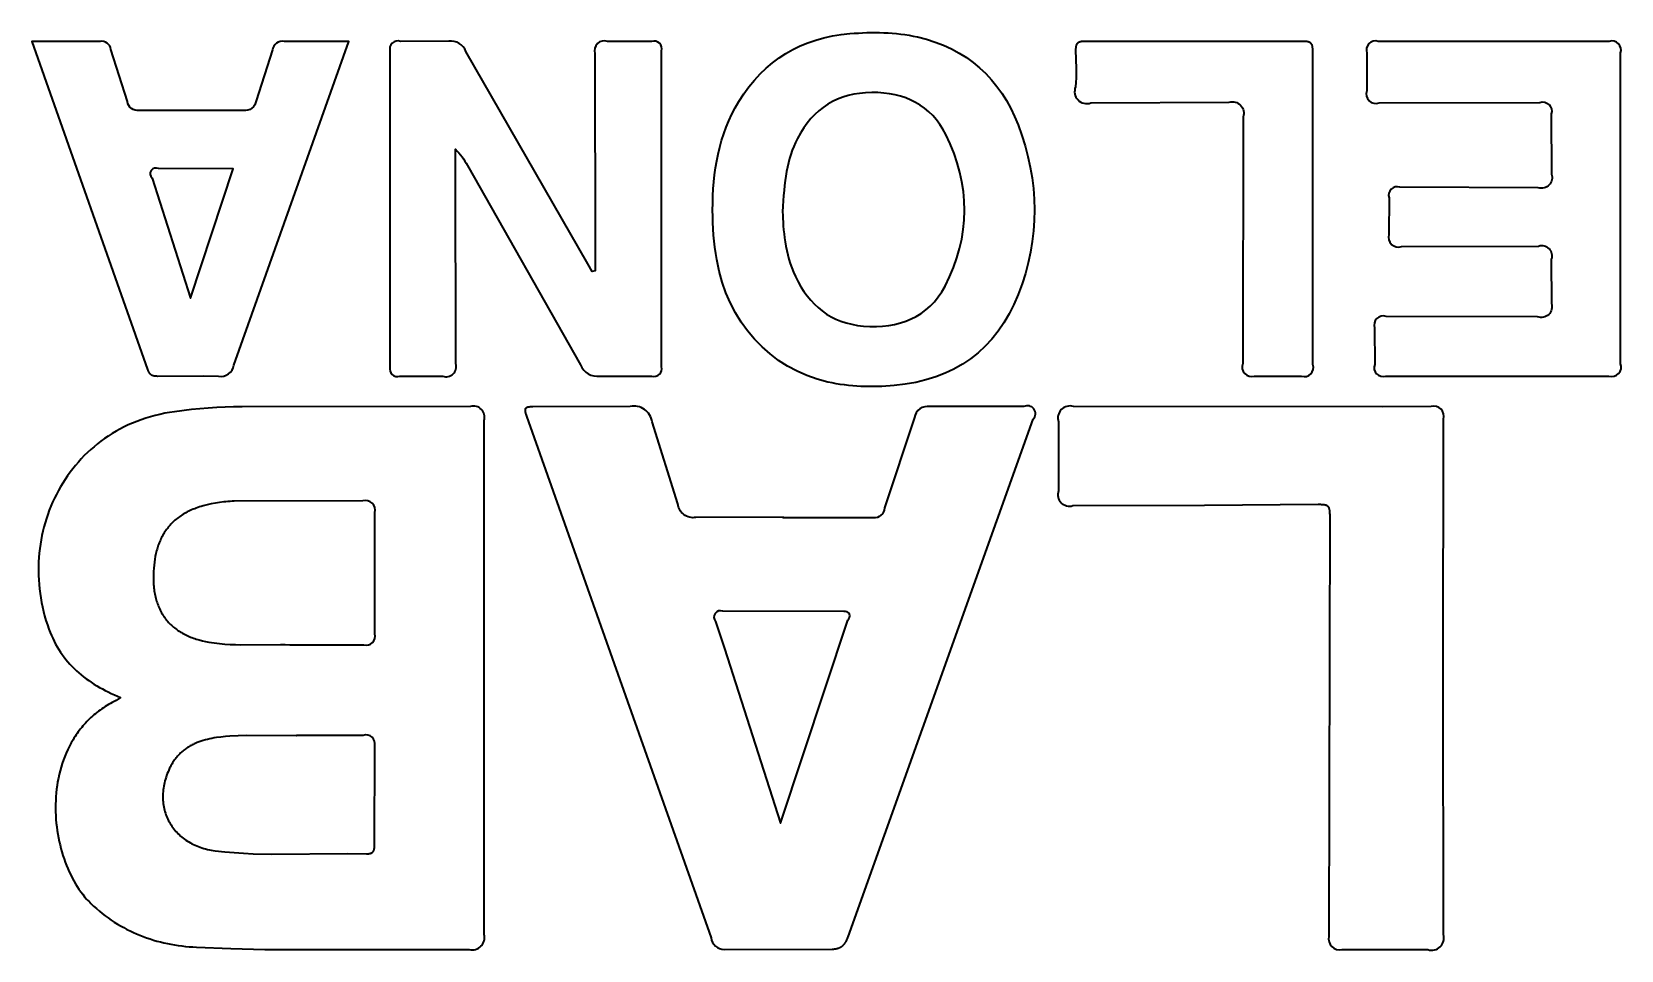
# Model space of a CAD drawing. Header units: millimetres. Extents: x 60913 to 63353, y 9976 to 12528.
# Drawn here: x 62102.5 to 62178.6, y 10269.5 to 10313.6 of the extents above; entities that cross this region are included whole.
import ezdxf

# ---------------------------------------------------------------- set-up
doc = ezdxf.new("R2010")
doc.units = ezdxf.units.MM
doc.header["$MEASUREMENT"] = 0
doc.layers.add('ENGRAVE', color=1, linetype='Continuous', true_color=0xff0000)

msp = doc.modelspace()

# ---------------------------------------------------------------- linework, layer by layer
at = {"layer": 'ENGRAVE', "lineweight": 35}
for points in [[(62105.732, 10313.092), (62102.461, 10313.085), (62108.008, 10297.363), (62108.018, 10297.338), (62108.023, 10297.325), (62108.028, 10297.313), (62108.033, 10297.302), (62108.038, 10297.291), (62108.044, 10297.28), (62108.049, 10297.269), (62108.055, 10297.259), (62108.06, 10297.249), (62108.066, 10297.239), (62108.072, 10297.23), (62108.078, 10297.221), (62108.084, 10297.212), (62108.09, 10297.204), (62108.096, 10297.196), (62108.103, 10297.188), (62108.109, 10297.18), (62108.116, 10297.173), (62108.123, 10297.166), (62108.13, 10297.16), (62108.137, 10297.153), (62108.144, 10297.147), (62108.151, 10297.141), (62108.158, 10297.135), (62108.166, 10297.13), (62108.173, 10297.125), (62108.181, 10297.12), (62108.189, 10297.115), (62108.197, 10297.11), (62108.205, 10297.106), (62108.213, 10297.102), (62108.221, 10297.098), (62108.229, 10297.095), (62108.238, 10297.091), (62108.246, 10297.088), (62108.255, 10297.085), (62108.264, 10297.082), (62108.273, 10297.079), (62108.282, 10297.076), (62108.291, 10297.074), (62108.3, 10297.072), (62108.309, 10297.07), (62108.319, 10297.068), (62108.338, 10297.064), (62108.358, 10297.062), (62108.378, 10297.059), (62108.398, 10297.057), (62108.419, 10297.056), (62108.441, 10297.055), (62108.485, 10297.054), (62110.69, 10297.066), (62111.409, 10297.047, 0.420376), (62112.148, 10297.574), (62117.66, 10313.088), (62114.564, 10313.094, 0.421602), (62113.993, 10312.681), (62113.208, 10310.249, -0.425544), (62112.614, 10309.781), (62107.607, 10309.782, -0.413563), (62107.041, 10310.205), (62106.256, 10312.704, 0.424014), (62105.732, 10313.092)], [(62129.463, 10303.005), (62129.463, 10302.093), (62129.32, 10302.07), (62129.104, 10302.433), (62123.267, 10312.615, 0.338914), (62122.445, 10313.097), (62120.131, 10313.093, 0.607271), (62119.628, 10312.621), (62119.628, 10297.48, 0.608555), (62120.097, 10297.052), (62122.16, 10297.05, 0.623059), (62122.783, 10297.645), (62122.769, 10307.343), (62122.769, 10307.926, -0.075009), (62123.339, 10307.144), (62128.765, 10297.585, 0.341445), (62129.681, 10297.046), (62132.182, 10297.051, 0.592613), (62132.646, 10297.501), (62132.646, 10312.643, 0.589801), (62132.175, 10313.091), (62130.048, 10313.095, 0.621678), (62129.453, 10312.514), (62129.463, 10303.005)], [(62163.861, 10297.601), (62163.85, 10305.045), (62163.852, 10312.714), (62163.852, 10312.74), (62163.851, 10312.764), (62163.849, 10312.789), (62163.847, 10312.812), (62163.845, 10312.824), (62163.844, 10312.835), (62163.842, 10312.846), (62163.84, 10312.857), (62163.837, 10312.868), (62163.835, 10312.879), (62163.832, 10312.889), (62163.829, 10312.899), (62163.825, 10312.909), (62163.823, 10312.914), (62163.822, 10312.919), (62163.82, 10312.924), (62163.817, 10312.929), (62163.815, 10312.933), (62163.813, 10312.938), (62163.811, 10312.943), (62163.808, 10312.947), (62163.806, 10312.952), (62163.803, 10312.956), (62163.801, 10312.961), (62163.798, 10312.965), (62163.795, 10312.969), (62163.792, 10312.973), (62163.789, 10312.977), (62163.786, 10312.982), (62163.782, 10312.986), (62163.779, 10312.989), (62163.776, 10312.993), (62163.772, 10312.997), (62163.768, 10313.001), (62163.764, 10313.005), (62163.761, 10313.008), (62163.757, 10313.012), (62163.752, 10313.015), (62163.748, 10313.019), (62163.744, 10313.022), (62163.739, 10313.026), (62163.735, 10313.029), (62163.73, 10313.032), (62163.725, 10313.035), (62163.72, 10313.038), (62163.715, 10313.041), (62163.71, 10313.044), (62163.704, 10313.047), (62163.699, 10313.05), (62163.693, 10313.052), (62163.688, 10313.055), (62163.682, 10313.057), (62163.676, 10313.06), (62163.669, 10313.062), (62163.663, 10313.064), (62163.65, 10313.069), (62163.636, 10313.073), (62163.622, 10313.077), (62163.607, 10313.08), (62163.592, 10313.083), (62163.576, 10313.086), (62163.559, 10313.089), (62163.542, 10313.091), (62163.524, 10313.093), (62163.505, 10313.094), (62163.486, 10313.095), (62163.466, 10313.096), (62163.423, 10313.096), (62152.914, 10313.092), (62152.883, 10313.092), (62152.854, 10313.091), (62152.826, 10313.089), (62152.8, 10313.087), (62152.774, 10313.084), (62152.762, 10313.082), (62152.75, 10313.08), (62152.739, 10313.078), (62152.728, 10313.075), (62152.717, 10313.073), (62152.706, 10313.07), (62152.695, 10313.067), (62152.685, 10313.064), (62152.676, 10313.061), (62152.666, 10313.057), (62152.657, 10313.053), (62152.648, 10313.049), (62152.639, 10313.045), (62152.631, 10313.041), (62152.623, 10313.036), (62152.619, 10313.034), (62152.615, 10313.031), (62152.611, 10313.029), (62152.607, 10313.026), (62152.604, 10313.024), (62152.6, 10313.021), (62152.596, 10313.018), (62152.593, 10313.015), (62152.589, 10313.013), (62152.586, 10313.01), (62152.583, 10313.007), (62152.579, 10313.004), (62152.576, 10313.001), (62152.573, 10312.998), (62152.57, 10312.994), (62152.567, 10312.991), (62152.564, 10312.988), (62152.561, 10312.984), (62152.559, 10312.981), (62152.556, 10312.977), (62152.553, 10312.974), (62152.551, 10312.97), (62152.548, 10312.967), (62152.545, 10312.963), (62152.543, 10312.959), (62152.541, 10312.955), (62152.538, 10312.951), (62152.536, 10312.947), (62152.534, 10312.943), (62152.532, 10312.939), (62152.528, 10312.931), (62152.524, 10312.922), (62152.52, 10312.913), (62152.517, 10312.904), (62152.513, 10312.894), (62152.51, 10312.884), (62152.508, 10312.874), (62152.505, 10312.864), (62152.503, 10312.853), (62152.5, 10312.843), (62152.498, 10312.831), (62152.497, 10312.82), (62152.495, 10312.808), (62152.494, 10312.796), (62152.492, 10312.771), (62152.49, 10312.745), (62152.489, 10312.718), (62152.49, 10312.69), (62152.513, 10311.784), (62152.513, 10311.564), (62152.508, 10311.346), (62152.498, 10311.128), (62152.482, 10310.91, 0.639959), (62153.216, 10310.142), (62159.846, 10310.176, -0.61361), (62160.516, 10309.472), (62160.496, 10297.649, 0.625442), (62161.065, 10297.047), (62163.316, 10297.048, 0.620796), (62163.861, 10297.601)], [(62178.609, 10297.645), (62178.599, 10305.029), (62178.609, 10312.538, 0.605185), (62178.066, 10313.096), (62173.499, 10313.085), (62166.991, 10313.096, 0.61822), (62166.446, 10312.537), (62166.443, 10310.724, 0.638059), (62167.034, 10310.148), (62174.73, 10310.169, -0.606619), (62175.288, 10309.614), (62175.29, 10306.737, -0.627684), (62174.662, 10306.079), (62168.029, 10306.104, 0.618319), (62167.508, 10305.59), (62167.506, 10303.839, 0.629316), (62168.108, 10303.264), (62174.678, 10303.286, -0.620855), (62175.286, 10302.656), (62175.29, 10300.53, -0.62732), (62174.628, 10299.887), (62167.37, 10299.91, 0.622071), (62166.821, 10299.359), (62166.822, 10297.609, 0.627796), (62167.35, 10297.047), (62178.051, 10297.045, 0.612276), (62178.609, 10297.645)], [(62108.223, 10306.545), (62110.075, 10300.781), (62112.119, 10306.987), (62108.538, 10306.995, 0.872497), (62108.223, 10306.545)], [(62112.542, 10295.582), (62112.136, 10295.579), (62111.73, 10295.567), (62111.325, 10295.547), (62110.921, 10295.52), (62110.115, 10295.444), (62109.308, 10295.345), (62109.067, 10295.309), (62108.83, 10295.266), (62108.598, 10295.217), (62108.369, 10295.162), (62108.144, 10295.101), (62107.923, 10295.034), (62107.707, 10294.96), (62107.494, 10294.881), (62107.286, 10294.797), (62107.082, 10294.707), (62106.883, 10294.611), (62106.688, 10294.51), (62106.497, 10294.404), (62106.31, 10294.293), (62106.128, 10294.177), (62105.95, 10294.056), (62105.777, 10293.931), (62105.608, 10293.8), (62105.444, 10293.666), (62105.284, 10293.527), (62105.129, 10293.384), (62104.979, 10293.237), (62104.833, 10293.085), (62104.692, 10292.93), (62104.556, 10292.771), (62104.424, 10292.609), (62104.297, 10292.443), (62104.176, 10292.273), (62104.058, 10292.101), (62103.946, 10291.925), (62103.839, 10291.746), (62103.737, 10291.564), (62103.64, 10291.38), (62103.547, 10291.192), (62103.46, 10291.003), (62103.378, 10290.81), (62103.301, 10290.616), (62103.229, 10290.419), (62103.163, 10290.22), (62103.101, 10290.019), (62103.045, 10289.816), (62102.995, 10289.612), (62102.949, 10289.406), (62102.909, 10289.198), (62102.874, 10288.989), (62102.845, 10288.779), (62102.821, 10288.568), (62102.803, 10288.355), (62102.79, 10288.142), (62102.783, 10287.928), (62102.781, 10287.713), (62102.785, 10287.498), (62102.794, 10287.282), (62102.81, 10287.066), (62102.831, 10286.85), (62102.857, 10286.634), (62102.89, 10286.418), (62102.928, 10286.202), (62102.972, 10285.986), (62103.022, 10285.77), (62103.078, 10285.556), (62103.14, 10285.341), (62103.208, 10285.128), (62103.282, 10284.915), (62103.338, 10284.767), (62103.398, 10284.622), (62103.462, 10284.481), (62103.529, 10284.343), (62103.6, 10284.208), (62103.674, 10284.076), (62103.752, 10283.947), (62103.833, 10283.822), (62103.918, 10283.699), (62104.006, 10283.58), (62104.098, 10283.464), (62104.193, 10283.35), (62104.291, 10283.24), (62104.392, 10283.132), (62104.497, 10283.028), (62104.604, 10282.926), (62104.715, 10282.827), (62104.829, 10282.731), (62104.946, 10282.637), (62105.066, 10282.546), (62105.188, 10282.458), (62105.314, 10282.372), (62105.442, 10282.289), (62105.574, 10282.209), (62105.708, 10282.13), (62105.844, 10282.055), (62105.984, 10281.982), (62106.126, 10281.911), (62106.27, 10281.842), (62106.418, 10281.776), (62106.567, 10281.712), (62106.72, 10281.651), (62106.5, 10281.5), (62106.408, 10281.454), (62106.319, 10281.407), (62106.23, 10281.359), (62106.144, 10281.309), (62106.059, 10281.258), (62105.976, 10281.206), (62105.894, 10281.153), (62105.814, 10281.098), (62105.736, 10281.042), (62105.659, 10280.985), (62105.583, 10280.927), (62105.509, 10280.867), (62105.437, 10280.807), (62105.366, 10280.745), (62105.297, 10280.682), (62105.23, 10280.618), (62105.163, 10280.553), (62105.099, 10280.487), (62105.035, 10280.42), (62104.974, 10280.352), (62104.914, 10280.283), (62104.855, 10280.213), (62104.797, 10280.143), (62104.742, 10280.071), (62104.687, 10279.998), (62104.634, 10279.925), (62104.583, 10279.851), (62104.533, 10279.776), (62104.484, 10279.7), (62104.437, 10279.623), (62104.346, 10279.467), (62104.261, 10279.309), (62104.182, 10279.148), (62104.108, 10278.984), (62104.039, 10278.818), (62103.976, 10278.65), (62103.917, 10278.48), (62103.864, 10278.308), (62103.816, 10278.135), (62103.773, 10277.959), (62103.735, 10277.783), (62103.701, 10277.606), (62103.673, 10277.427), (62103.649, 10277.248), (62103.63, 10277.068), (62103.616, 10276.887), (62103.606, 10276.706), (62103.6, 10276.526), (62103.599, 10276.345), (62103.602, 10276.164), (62103.61, 10275.984), (62103.621, 10275.804), (62103.637, 10275.625), (62103.657, 10275.447), (62103.681, 10275.27), (62103.709, 10275.094), (62103.741, 10274.92), (62103.776, 10274.747), (62103.816, 10274.576), (62103.859, 10274.406), (62103.905, 10274.239), (62103.955, 10274.074), (62104.009, 10273.912), (62104.066, 10273.752), (62104.127, 10273.595), (62104.19, 10273.44), (62104.257, 10273.289), (62104.327, 10273.141), (62104.401, 10272.997), (62104.477, 10272.856), (62104.556, 10272.719), (62104.638, 10272.586), (62104.723, 10272.456), (62104.811, 10272.332), (62104.901, 10272.211), (62104.994, 10272.096), (62105.09, 10271.985), (62105.138, 10271.931), (62105.188, 10271.879), (62105.238, 10271.827), (62105.288, 10271.778), (62105.423, 10271.65), (62105.56, 10271.527), (62105.699, 10271.409), (62105.839, 10271.294), (62105.981, 10271.184), (62106.124, 10271.079), (62106.269, 10270.977), (62106.416, 10270.88), (62106.564, 10270.787), (62106.714, 10270.697), (62106.865, 10270.612), (62107.018, 10270.531), (62107.172, 10270.454), (62107.328, 10270.38), (62107.485, 10270.311), (62107.643, 10270.245), (62107.804, 10270.183), (62107.965, 10270.125), (62108.128, 10270.07), (62108.292, 10270.019), (62108.457, 10269.972), (62108.624, 10269.928), (62108.792, 10269.888), (62108.962, 10269.851), (62109.132, 10269.818), (62109.304, 10269.787), (62109.477, 10269.761), (62109.652, 10269.737), (62109.827, 10269.717), (62110.004, 10269.7), (62110.182, 10269.686), (62110.361, 10269.675), (62111.993, 10269.607), (62113.626, 10269.57), (62123.428, 10269.569, 0.569681), (62124.145, 10270.283), (62124.14, 10294.926, 0.595199), (62123.488, 10295.591), (62112.542, 10295.582)], [(62142.794, 10290.252), (62138.479, 10290.26), (62138.479, 10290.288), (62134.287, 10290.274, -0.429458), (62133.42, 10290.922), (62132.189, 10294.855, 0.4388), (62131.139, 10295.592), (62126.472, 10295.578), (62126.381, 10295.575), (62126.341, 10295.572), (62126.305, 10295.568), (62126.288, 10295.566), (62126.272, 10295.564), (62126.256, 10295.561), (62126.242, 10295.558), (62126.228, 10295.555), (62126.221, 10295.553), (62126.215, 10295.552), (62126.209, 10295.55), (62126.203, 10295.548), (62126.197, 10295.546), (62126.191, 10295.544), (62126.186, 10295.541), (62126.181, 10295.539), (62126.176, 10295.536), (62126.171, 10295.534), (62126.166, 10295.531), (62126.161, 10295.529), (62126.159, 10295.527), (62126.157, 10295.526), (62126.155, 10295.524), (62126.153, 10295.523), (62126.151, 10295.521), (62126.149, 10295.52), (62126.147, 10295.518), (62126.145, 10295.517), (62126.143, 10295.515), (62126.141, 10295.513), (62126.14, 10295.512), (62126.138, 10295.51), (62126.136, 10295.508), (62126.135, 10295.506), (62126.133, 10295.505), (62126.132, 10295.503), (62126.13, 10295.501), (62126.129, 10295.499), (62126.127, 10295.497), (62126.126, 10295.495), (62126.125, 10295.493), (62126.123, 10295.491), (62126.122, 10295.489), (62126.121, 10295.487), (62126.12, 10295.485), (62126.119, 10295.483), (62126.117, 10295.481), (62126.116, 10295.478), (62126.115, 10295.476), (62126.115, 10295.474), (62126.114, 10295.472), (62126.113, 10295.469), (62126.112, 10295.467), (62126.111, 10295.465), (62126.11, 10295.462), (62126.11, 10295.46), (62126.109, 10295.457), (62126.108, 10295.455), (62126.107, 10295.45), (62126.106, 10295.444), (62126.105, 10295.439), (62126.105, 10295.433), (62126.104, 10295.427), (62126.104, 10295.422), (62126.103, 10295.415), (62126.103, 10295.409), (62126.103, 10295.403), (62126.104, 10295.396), (62126.104, 10295.39), (62126.105, 10295.383), (62126.105, 10295.376), (62126.107, 10295.362), (62126.109, 10295.346), (62126.112, 10295.331), (62126.115, 10295.314), (62126.119, 10295.297), (62126.128, 10295.26), (62126.139, 10295.221), (62126.167, 10295.132), (62135.018, 10270.131, 0.381026), (62135.651, 10269.573), (62140.818, 10269.583), (62140.855, 10269.585), (62140.891, 10269.587), (62140.926, 10269.59), (62140.96, 10269.595), (62140.993, 10269.6), (62141.009, 10269.603), (62141.025, 10269.606), (62141.041, 10269.61), (62141.057, 10269.613), (62141.072, 10269.617), (62141.087, 10269.622), (62141.102, 10269.626), (62141.117, 10269.631), (62141.131, 10269.636), (62141.146, 10269.642), (62141.16, 10269.648), (62141.174, 10269.654), (62141.187, 10269.66), (62141.201, 10269.666), (62141.214, 10269.673), (62141.227, 10269.681), (62141.24, 10269.688), (62141.253, 10269.696), (62141.266, 10269.704), (62141.278, 10269.713), (62141.29, 10269.721), (62141.302, 10269.731), (62141.314, 10269.74), (62141.326, 10269.75), (62141.337, 10269.76), (62141.348, 10269.77), (62141.36, 10269.781), (62141.371, 10269.792), (62141.381, 10269.804), (62141.392, 10269.816), (62141.402, 10269.828), (62141.413, 10269.841), (62141.423, 10269.854), (62141.433, 10269.867), (62141.443, 10269.881), (62141.452, 10269.895), (62141.462, 10269.909), (62141.471, 10269.924), (62141.48, 10269.939), (62141.49, 10269.955), (62141.507, 10269.987), (62141.524, 10270.021), (62141.541, 10270.057), (62141.557, 10270.094), (62141.572, 10270.133), (62141.587, 10270.174), (62150.459, 10294.991, 0.848512), (62150.013, 10295.587), (62145.509, 10295.589, 0.420609), (62144.759, 10295.058), (62143.327, 10290.729, -0.41616), (62142.794, 10290.252)], [(62170.117, 10270.275), (62170.103, 10282.601), (62170.113, 10294.99, 0.611499), (62169.526, 10295.589), (62167.212, 10295.578), (62152.383, 10295.593, 0.610716), (62151.672, 10294.86), (62151.672, 10291.545, 0.617179), (62152.352, 10290.84), (62158.671, 10290.856), (62164.121, 10290.904), (62164.227, 10290.904), (62164.274, 10290.903), (62164.318, 10290.901), (62164.339, 10290.899), (62164.358, 10290.897), (62164.377, 10290.895), (62164.396, 10290.893), (62164.413, 10290.89), (62164.43, 10290.886), (62164.446, 10290.883), (62164.453, 10290.881), (62164.461, 10290.878), (62164.468, 10290.876), (62164.475, 10290.874), (62164.482, 10290.871), (62164.489, 10290.869), (62164.496, 10290.866), (62164.502, 10290.863), (62164.509, 10290.86), (62164.515, 10290.857), (62164.521, 10290.854), (62164.527, 10290.851), (62164.532, 10290.847), (62164.538, 10290.844), (62164.543, 10290.84), (62164.549, 10290.836), (62164.554, 10290.832), (62164.559, 10290.828), (62164.563, 10290.823), (62164.568, 10290.819), (62164.573, 10290.814), (62164.577, 10290.81), (62164.581, 10290.805), (62164.585, 10290.8), (62164.589, 10290.794), (62164.593, 10290.789), (62164.597, 10290.783), (62164.6, 10290.777), (62164.604, 10290.771), (62164.607, 10290.765), (62164.611, 10290.759), (62164.614, 10290.753), (62164.617, 10290.746), (62164.62, 10290.739), (62164.622, 10290.732), (62164.625, 10290.725), (62164.628, 10290.717), (62164.63, 10290.71), (62164.632, 10290.702), (62164.635, 10290.694), (62164.639, 10290.677), (62164.643, 10290.66), (62164.646, 10290.642), (62164.65, 10290.623), (62164.652, 10290.603), (62164.655, 10290.582), (62164.657, 10290.56), (62164.661, 10290.513), (62164.664, 10290.463), (62164.666, 10290.409), (62164.63, 10270.191, 0.555794), (62165.248, 10269.562), (62169.377, 10269.56, 0.604231), (62170.117, 10270.275)], [(62118.331, 10291.065), (62112.168, 10291.053), (62112.067, 10291.05), (62111.965, 10291.045), (62111.864, 10291.038), (62111.763, 10291.03), (62111.662, 10291.019), (62111.462, 10290.993), (62111.262, 10290.96), (62111.063, 10290.921), (62110.865, 10290.876), (62110.668, 10290.825), (62110.585, 10290.801), (62110.504, 10290.776), (62110.424, 10290.75), (62110.347, 10290.723), (62110.27, 10290.695), (62110.196, 10290.665), (62110.123, 10290.635), (62110.052, 10290.603), (62109.983, 10290.571), (62109.915, 10290.537), (62109.849, 10290.502), (62109.784, 10290.466), (62109.721, 10290.429), (62109.66, 10290.391), (62109.6, 10290.352), (62109.542, 10290.311), (62109.485, 10290.27), (62109.43, 10290.228), (62109.376, 10290.185), (62109.324, 10290.141), (62109.273, 10290.096), (62109.224, 10290.049), (62109.176, 10290.002), (62109.13, 10289.954), (62109.085, 10289.905), (62109.041, 10289.856), (62108.999, 10289.805), (62108.958, 10289.753), (62108.919, 10289.7), (62108.881, 10289.647), (62108.844, 10289.593), (62108.809, 10289.537), (62108.775, 10289.481), (62108.742, 10289.425), (62108.71, 10289.367), (62108.68, 10289.308), (62108.651, 10289.249), (62108.624, 10289.189), (62108.597, 10289.128), (62108.572, 10289.066), (62108.548, 10289.004), (62108.525, 10288.941), (62108.503, 10288.877), (62108.482, 10288.812), (62108.463, 10288.747), (62108.445, 10288.681), (62108.427, 10288.614), (62108.411, 10288.546), (62108.382, 10288.409), (62108.357, 10288.27), (62108.337, 10288.128), (62108.32, 10287.983), (62108.307, 10287.836), (62108.298, 10287.687), (62108.292, 10287.535), (62108.29, 10287.382), (62108.293, 10287.218), (62108.296, 10287.138), (62108.301, 10287.059), (62108.307, 10286.981), (62108.315, 10286.904), (62108.324, 10286.829), (62108.334, 10286.754), (62108.346, 10286.681), (62108.358, 10286.608), (62108.373, 10286.537), (62108.389, 10286.467), (62108.406, 10286.397), (62108.424, 10286.329), (62108.444, 10286.262), (62108.465, 10286.196), (62108.487, 10286.132), (62108.511, 10286.068), (62108.536, 10286.005), (62108.562, 10285.944), (62108.59, 10285.883), (62108.619, 10285.824), (62108.649, 10285.766), (62108.68, 10285.708), (62108.713, 10285.652), (62108.747, 10285.597), (62108.783, 10285.543), (62108.819, 10285.49), (62108.857, 10285.439), (62108.896, 10285.388), (62108.937, 10285.338), (62108.978, 10285.29), (62109.021, 10285.242), (62109.066, 10285.196), (62109.111, 10285.15), (62109.158, 10285.106), (62109.206, 10285.063), (62109.255, 10285.021), (62109.305, 10284.98), (62109.357, 10284.94), (62109.409, 10284.901), (62109.463, 10284.863), (62109.519, 10284.826), (62109.575, 10284.791), (62109.633, 10284.756), (62109.691, 10284.723), (62109.751, 10284.69), (62109.813, 10284.659), (62109.875, 10284.628), (62109.938, 10284.599), (62110.003, 10284.571), (62110.069, 10284.544), (62110.136, 10284.518), (62110.204, 10284.493), (62110.273, 10284.469), (62110.344, 10284.446), (62110.415, 10284.424), (62110.488, 10284.403), (62110.637, 10284.365), (62110.79, 10284.331), (62110.948, 10284.301), (62111.204, 10284.262), (62111.46, 10284.231), (62111.716, 10284.207), (62111.971, 10284.191), (62112.224, 10284.18), (62112.476, 10284.174), (62114.386, 10284.187), (62114.606, 10284.182), (62114.821, 10284.172), (62118.372, 10284.163, 0.591702), (62118.895, 10284.695), (62118.896, 10290.506, 0.590302), (62118.331, 10291.065)], [(62135.662, 10283.989), (62138.345, 10275.624), (62141.565, 10285.353, 0.839639), (62141.383, 10285.764), (62135.578, 10285.781, 0.797862), (62135.235, 10285.293), (62135.662, 10283.989)], [(62118.34, 10279.827), (62115.149, 10279.821), (62115.149, 10279.804), (62112.754, 10279.821), (62112.356, 10279.81), (62111.959, 10279.79), (62111.74, 10279.773), (62111.522, 10279.75), (62111.306, 10279.721), (62111.199, 10279.704), (62111.093, 10279.685), (62110.988, 10279.663), (62110.884, 10279.639), (62110.781, 10279.613), (62110.679, 10279.584), (62110.579, 10279.552), (62110.48, 10279.517), (62110.383, 10279.48), (62110.287, 10279.439), (62110.24, 10279.418), (62110.193, 10279.395), (62110.147, 10279.372), (62110.101, 10279.348), (62110.056, 10279.323), (62110.011, 10279.297), (62109.967, 10279.27), (62109.923, 10279.243), (62109.88, 10279.214), (62109.837, 10279.184), (62109.795, 10279.154), (62109.754, 10279.122), (62109.713, 10279.09), (62109.673, 10279.056), (62109.633, 10279.021), (62109.594, 10278.986), (62109.556, 10278.949), (62109.518, 10278.911), (62109.481, 10278.872), (62109.445, 10278.832), (62109.41, 10278.791), (62109.375, 10278.748), (62109.341, 10278.705), (62109.307, 10278.66), (62109.275, 10278.614), (62109.243, 10278.567), (62109.212, 10278.518), (62109.182, 10278.469), (62109.152, 10278.418), (62109.124, 10278.365), (62109.096, 10278.312), (62109.069, 10278.257), (62109.029, 10278.169), (62108.991, 10278.081), (62108.956, 10277.994), (62108.924, 10277.906), (62108.894, 10277.819), (62108.868, 10277.732), (62108.843, 10277.645), (62108.822, 10277.559), (62108.803, 10277.473), (62108.787, 10277.387), (62108.773, 10277.302), (62108.762, 10277.217), (62108.754, 10277.133), (62108.748, 10277.049), (62108.745, 10276.966), (62108.744, 10276.884), (62108.745, 10276.802), (62108.749, 10276.72), (62108.756, 10276.64), (62108.765, 10276.56), (62108.776, 10276.481), (62108.79, 10276.402), (62108.806, 10276.325), (62108.824, 10276.248), (62108.845, 10276.173), (62108.868, 10276.098), (62108.893, 10276.024), (62108.921, 10275.952), (62108.951, 10275.88), (62108.983, 10275.809), (62109.017, 10275.74), (62109.054, 10275.671), (62109.092, 10275.604), (62109.133, 10275.538), (62109.176, 10275.474), (62109.221, 10275.41), (62109.268, 10275.348), (62109.317, 10275.287), (62109.368, 10275.228), (62109.422, 10275.17), (62109.477, 10275.114), (62109.534, 10275.059), (62109.593, 10275.005), (62109.654, 10274.953), (62109.717, 10274.903), (62109.782, 10274.854), (62109.849, 10274.807), (62109.918, 10274.762), (62109.988, 10274.719), (62110.061, 10274.677), (62110.135, 10274.637), (62110.211, 10274.599), (62110.289, 10274.562), (62110.368, 10274.528), (62110.45, 10274.496), (62110.533, 10274.465), (62110.617, 10274.437), (62110.704, 10274.411), (62110.792, 10274.386), (62110.881, 10274.364), (62110.972, 10274.344), (62111.065, 10274.326), (62111.16, 10274.311), (62111.255, 10274.297), (62111.707, 10274.246), (62112.159, 10274.207), (62112.612, 10274.177), (62113.065, 10274.157), (62113.97, 10274.138), (62117.597, 10274.169), (62118.503, 10274.153), (62118.521, 10274.153), (62118.537, 10274.153), (62118.554, 10274.153), (62118.569, 10274.154), (62118.585, 10274.155), (62118.599, 10274.156), (62118.614, 10274.157), (62118.627, 10274.159), (62118.641, 10274.161), (62118.654, 10274.163), (62118.666, 10274.166), (62118.678, 10274.169), (62118.689, 10274.172), (62118.701, 10274.176), (62118.711, 10274.179), (62118.716, 10274.181), (62118.722, 10274.183), (62118.727, 10274.185), (62118.731, 10274.188), (62118.736, 10274.19), (62118.741, 10274.192), (62118.746, 10274.194), (62118.75, 10274.197), (62118.754, 10274.199), (62118.759, 10274.202), (62118.763, 10274.205), (62118.767, 10274.207), (62118.771, 10274.21), (62118.775, 10274.213), (62118.779, 10274.216), (62118.783, 10274.219), (62118.786, 10274.222), (62118.79, 10274.225), (62118.794, 10274.228), (62118.797, 10274.231), (62118.8, 10274.234), (62118.804, 10274.237), (62118.807, 10274.241), (62118.81, 10274.244), (62118.813, 10274.247), (62118.816, 10274.251), (62118.819, 10274.255), (62118.822, 10274.258), (62118.824, 10274.262), (62118.827, 10274.266), (62118.83, 10274.269), (62118.832, 10274.273), (62118.835, 10274.277), (62118.837, 10274.281), (62118.839, 10274.285), (62118.841, 10274.289), (62118.844, 10274.293), (62118.846, 10274.297), (62118.85, 10274.306), (62118.854, 10274.314), (62118.857, 10274.323), (62118.86, 10274.332), (62118.863, 10274.342), (62118.866, 10274.351), (62118.869, 10274.361), (62118.871, 10274.37), (62118.874, 10274.38), (62118.876, 10274.391), (62118.878, 10274.401), (62118.879, 10274.411), (62118.882, 10274.433), (62118.884, 10274.455), (62118.886, 10274.478), (62118.888, 10274.501), (62118.889, 10274.525), (62118.895, 10279.318, 0.589804), (62118.34, 10279.827)]]:
    msp.add_lwpolyline(points, format="xyb", dxfattribs=at)
for points, knots in [([(62135.093, 10304.999), (62135.091, 10304.205), (62135.154, 10303.418), (62135.287, 10302.634), (62135.795, 10299.65), (62137.834, 10297.397), (62140.62, 10296.765), (62141.667, 10296.528), (62142.732, 10296.503), (62143.794, 10296.595), (62146.657, 10296.845), (62148.701, 10298.311), (62149.738, 10300.967), (62150.784, 10303.641), (62150.766, 10306.409), (62149.732, 10309.089), (62148.88, 10311.297), (62147.278, 10312.773), (62144.909, 10313.306), (62143.84, 10313.547), (62142.753, 10313.554), (62141.672, 10313.466), (62139.358, 10313.277), (62137.568, 10312.204), (62136.348, 10310.209), (62135.368, 10308.607), (62135.089, 10306.838), (62135.093, 10304.999)], [0, 0, 0, 0, 1, 1, 1, 2, 2, 2, 3, 3, 3, 4, 4, 4, 5, 5, 5, 6, 6, 6, 7, 7, 7, 8, 8, 8, 9, 9, 9, 9]), ([(62138.448, 10304.925), (62138.511, 10306.385), (62138.644, 10307.45), (62139.155, 10308.438), (62139.905, 10309.89), (62141.098, 10310.626), (62142.72, 10310.643), (62144.285, 10310.66), (62145.569, 10310.03), (62146.268, 10308.626), (62147.462, 10306.227), (62147.471, 10303.741), (62146.229, 10301.366), (62145.437, 10299.854), (62144.005, 10299.309), (62142.321, 10299.45), (62140.756, 10299.581), (62139.714, 10300.45), (62139.059, 10301.825), (62138.536, 10302.922), (62138.47, 10304.109), (62138.448, 10304.925)], [0, 0, 0, 0, 1, 1, 1, 2, 2, 2, 3, 3, 3, 4, 4, 4, 5, 5, 5, 6, 6, 6, 7, 7, 7, 7])]:
    msp.add_open_spline(points, degree=3, knots=knots, dxfattribs=at)

doc.saveas('drawing.dxf')
